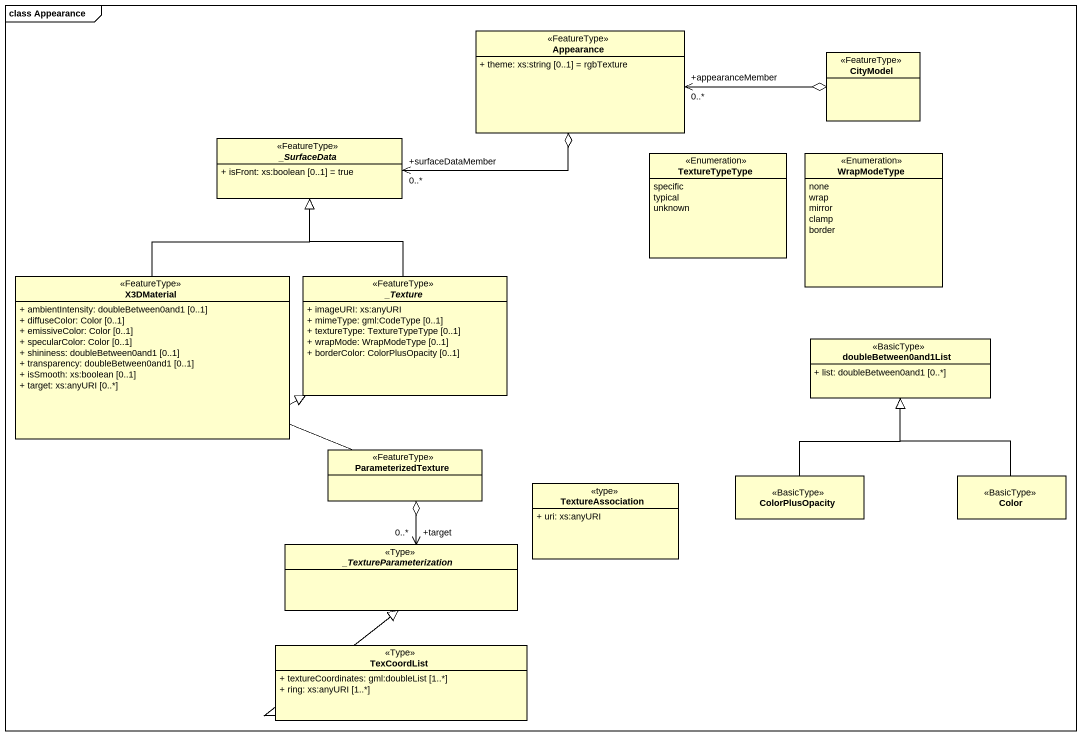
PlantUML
@startuml
mainframe class Appearance
hide circle
hide empty members
skinparam classAttributeIconSize 0
class Appearance <<FeatureType>> #FFFFCC {
  + theme: xs:string [0..1] = rgbTexture
}
class CityModel <<FeatureType>> #FFFFCC
abstract class "_SurfaceData" as SurfaceData <<FeatureType>> #FFFFCC {
  + isFront: xs:boolean [0..1] = true
}
enum TextureTypeType <<Enumeration>> #FFFFCC {
  specific
  typical
  unknown
}
enum WrapModeType <<Enumeration>> #FFFFCC {
  none
  wrap
  mirror
  clamp
  border
}
class X3DMaterial <<FeatureType>> #FFFFCC {
  + ambientIntensity: doubleBetween0and1 [0..1]
  + diffuseColor: Color [0..1]
  + emissiveColor: Color [0..1]
  + specularColor: Color [0..1]
  + shininess: doubleBetween0and1 [0..1]
  + transparency: doubleBetween0and1 [0..1]
  + isSmooth: xs:boolean [0..1]
  + target: xs:anyURI [0..*]
}
abstract class "_Texture" as Texture <<FeatureType>> #FFFFCC {
  + imageURI: xs:anyURI
  + mimeType: gml:CodeType [0..1]
  + textureType: TextureTypeType [0..1]
  + wrapMode: WrapModeType [0..1]
  + borderColor: ColorPlusOpacity [0..1]
}
class doubleBetween0and1List <<BasicType>> #FFFFCC {
  + list: doubleBetween0and1 [0..*]
}
class ParameterizedTexture <<FeatureType>> #FFFFCC
class TextureAssociation <<type>> #FFFFCC {
  + uri: xs:anyURI
}
class ColorPlusOpacity <<BasicType>> #FFFFCC
class Color <<BasicType>> #FFFFCC
abstract class "_TextureParameterization" as TextureParameterization <<Type>> #FFFFCC
class TexCoordList <<Type>> #FFFFCC {
  + textureCoordinates: gml:doubleList [1..*]
  + ring: xs:anyURI [1..*]
}
Appearance "+appearanceMember\n0..*" <-right-o CityModel
SurfaceData "+surfaceDataMember\n0..*" <-right-o Appearance
X3DMaterial -up-|> SurfaceData
Texture -up-|> SurfaceData
ParameterizedTexture -up-|> Texture
ColorPlusOpacity -up-|> doubleBetween0and1List
Color -up-|> doubleBetween0and1List
TextureParameterization "+target\n0..*" <-up-o ParameterizedTexture
TexCoordList -up-|> TextureParameterization
@enduml
